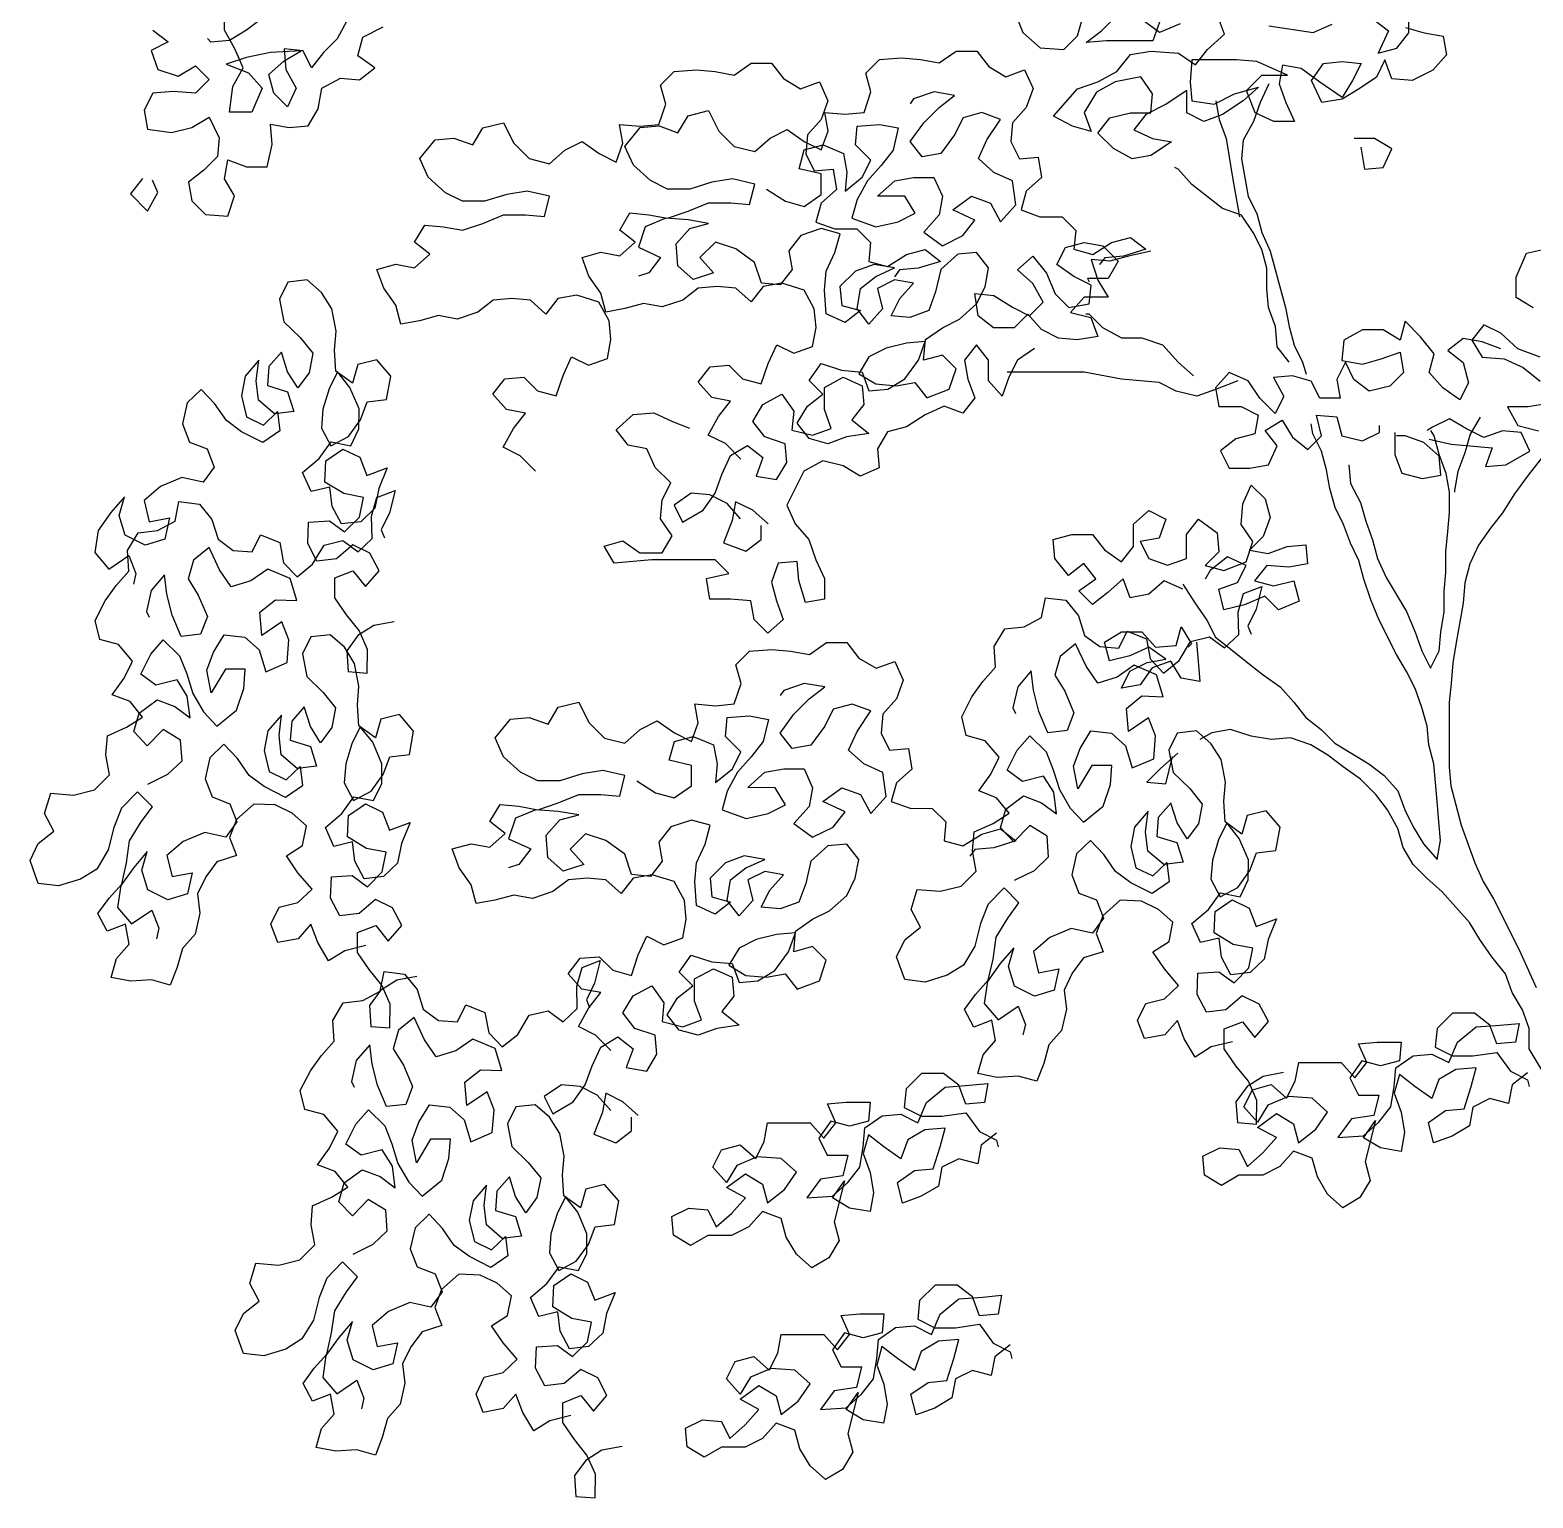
# Model space of a CAD drawing. Extents: x -886 to 3367, y 5244 to 10916.
# Drawn here: x -886 to 927, y 7804 to 9574 of the extents above; entities that cross this region are included whole.
import ezdxf

# ---------------------------------------------------------------- set-up
doc = ezdxf.new("R2010")
doc.units = 0
doc.header["$LTSCALE"] = 150
doc.layers.get('0').update_dxf_attribs({"linetype": 'CONTINUOUS'})

msp = doc.modelspace()

# ---------------------------------------------------------------- linework, layer by layer
at = {"color": 0}
for points in [[(-597.7, 9594.8), (-624.5, 9574.2), (-645.1, 9561.8), (-667.7, 9559.8), (-671.8, 9563.9)], [(-500.9, 9590.5), (-515.3, 9563.8), (-531.8, 9547.3), (-546.2, 9528.8), (-556.5, 9549.4), (-579.2, 9551.5), (-577.1, 9526.8), (-564.8, 9504.1), (-575.1, 9481.5), (-591.6, 9498), (-597.7, 9520.6), (-579.2, 9537.1), (-558.6, 9549.4), (-595.7, 9547.4), (-624.5, 9541.2), (-649.2, 9533), (-622.4, 9522.7), (-606, 9504.1), (-618.4, 9475.3), (-645.1, 9475.4), (-641, 9506.2), (-628.6, 9528.9), (-638.9, 9551.5), (-651.2, 9574.2), (-651.2, 9601)], [(301.3, 9596.3), (311.6, 9571.5), (332.2, 9553), (361, 9550.9), (377.5, 9567.4), (383.7, 9590)], [(772.9, 9577.3), (795.5, 9571.1), (818.2, 9566.9), (822.3, 9544.3), (805.8, 9525.8), (781.1, 9513.4), (756.3, 9515.5), (748.1, 9538.2), (737.8, 9517.6), (717.2, 9503.2), (696.6, 9490.9), (671.9, 9486.8), (659.6, 9513.6), (674, 9534.1), (696.6, 9536.2), (719.3, 9534.1), (709, 9513.5), (696.6, 9492.9), (669.8, 9511.5), (647.2, 9528), (624.6, 9532.1), (620.4, 9509.5), (628.6, 9486.8), (638.9, 9464.1), (614.2, 9464.2), (591.6, 9474.5), (581.3, 9501.3), (599.8, 9519.8), (630.7, 9519.8), (593.7, 9536.3), (569, 9538.3), (515.4, 9538.4), (513.3, 9511.6), (515.4, 9489), (542.1, 9484.8), (566.9, 9497.2), (595.7, 9505.4), (577.2, 9488.9), (552.4, 9472.5), (529.8, 9464.2), (509.2, 9474.6), (509.2, 9501.3), (484.5, 9484.9), (459.8, 9472.5), (445.3, 9454), (468, 9443.7), (490.6, 9439.6), (465.9, 9423.1), (443.2, 9419), (420.6, 9431.4), (402.1, 9449.9), (416.5, 9468.5), (441.2, 9474.6), (465.9, 9474.6), (468, 9497.3), (453.6, 9517.9), (422.7, 9511.7), (400.1, 9499.4), (385.6, 9474.7), (393.8, 9452), (371.2, 9458.2), (348.6, 9470.6), (377.4, 9503.5), (402.1, 9511.7), (424.8, 9524.1), (441.3, 9544.6), (466, 9548.7), (499, 9546.6), (519.5, 9532.2), (534, 9550.7), (554.6, 9569.2), (546.4, 9591.9)], [(476.3, 9583.7), (468.1, 9561.1), (412.5, 9561.1), (387.8, 9559.1), (406.3, 9573.5), (422.8, 9590)], [(501, 9581.7), (476.3, 9571.4), (453.7, 9587.9)], [(733.8, 9587.6), (752.3, 9573.2), (739.9, 9546.4), (762.6, 9552.6), (777, 9571.1), (777, 9595.8)], [(-737.7, 9574.3), (-719.2, 9559.9), (-739.8, 9549.6), (-731.6, 9526.9), (-706.9, 9518.7), (-686.3, 9531), (-669.8, 9514.5), (-686.3, 9498), (-713.1, 9500.1), (-737.8, 9498.1), (-748.1, 9477.5), (-744, 9454.8), (-715.2, 9450.7), (-690.5, 9456.9), (-669.9, 9469.2), (-657.5, 9444.5), (-659.6, 9421.8), (-676.1, 9405.4), (-694.6, 9391), (-690.5, 9368.3), (-674.1, 9351.8), (-647.3, 9349.7), (-639.1, 9374.4), (-651.4, 9395), (-647.3, 9417.7), (-624.6, 9409.4), (-599.9, 9409.4), (-593.7, 9436.2), (-595.7, 9460.9), (-573.1, 9456.8), (-550.4, 9458.8), (-538.1, 9479.4), (-533.9, 9504.1), (-511.2, 9516.4), (-488.6, 9514.3), (-470, 9528.7), (-490.6, 9543.2), (-484.4, 9565.8), (-459.7, 9578.2)], [(608.1, 9579.5), (661.7, 9571.2), (684.3, 9581.5)], [(-276.1, 9042.5), (-294.6, 9061), (-315.2, 9071.3), (-302.8, 9094), (-288.4, 9112.5), (-311, 9116.6), (-327.5, 9135.2), (-313.1, 9153.7), (-290.4, 9155.7), (-273.9, 9139.3), (-251.3, 9133.1), (-243, 9157.8), (-232.7, 9180.4), (-212.1, 9170.1), (-189.5, 9178.3), (-185.3, 9201), (-187.4, 9223.6), (-199.7, 9246.3), (-226.5, 9254.5), (-249.1, 9250.4), (-263.6, 9231.9), (-282.1, 9248.4), (-304.7, 9250.5), (-327.4, 9248.5), (-345.9, 9234.1), (-370.7, 9225.8), (-393.3, 9230), (-416, 9223.8), (-438.6, 9219.7), (-444.8, 9242.4), (-459.2, 9263), (-467.4, 9285.7), (-444.7, 9291.8), (-422.1, 9287.7), (-403.5, 9304.1), (-422.1, 9318.6), (-409.7, 9339.1), (-387, 9337.1), (-364.4, 9332.9), (-339.7, 9341.1), (-314.9, 9351.4), (-288.2, 9351.4), (-265.5, 9349.3), (-259.3, 9374), (-286.1, 9380.2), (-310.8, 9376.1), (-337.6, 9367.9), (-364.4, 9367.9), (-384.9, 9378.2), (-405.5, 9396.8), (-415.8, 9419.5), (-397.2, 9442.1), (-374.6, 9444.1), (-351.9, 9435.9), (-339.6, 9456.5), (-314.8, 9462.6), (-302.5, 9437.9), (-284, 9419.3), (-259.3, 9413.1), (-240.7, 9429.6), (-220.1, 9439.9), (-199.6, 9425.4), (-179, 9415.1), (-170.7, 9437.8), (-174.8, 9460.4), (-150.1, 9458.3), (-127.4, 9460.4), (-119.2, 9485.1), (-125.3, 9507.7), (-108.8, 9524.2), (-82.1, 9526.2), (-59.4, 9524.2), (-36.8, 9520), (-16.2, 9534.4), (8.5, 9534.4), (22.9, 9515.9), (43.5, 9503.5), (66.2, 9511.7), (76.5, 9489), (68.2, 9466.4), (51.7, 9447.9), (49.6, 9425.2), (59.9, 9404.6), (82.6, 9406.7), (86.7, 9381.9), (68.1, 9365.5), (61.9, 9342.8), (84.6, 9334.6), (111.3, 9334.5), (127.8, 9318.1), (125.7, 9295.4), (148.4, 9289.2), (171, 9303.6), (193.7, 9309.8), (212.2, 9295.3), (185.4, 9287.1), (162.8, 9285.1), (156.6, 9276.8)], [(-28.7, 9057), (-47.2, 9075.6), (-67.8, 9085.9), (-55.4, 9108.5), (-41, 9127), (-63.6, 9131.2), (-80.1, 9149.7), (-65.7, 9168.2), (-43, 9170.3), (-26.5, 9153.8), (-3.9, 9147.6), (4.4, 9172.3), (14.7, 9194.9), (35.3, 9184.6), (57.9, 9192.8), (62.1, 9215.5), (60, 9238.1), (47.7, 9260.8), (20.9, 9269.1), (-1.7, 9265), (-16.2, 9246.5), (-34.7, 9262.9), (-57.3, 9265), (-80, 9263), (-98.5, 9248.6), (-123.3, 9240.4), (-145.9, 9244.5), (-168.6, 9238.4), (-191.2, 9234.3), (-197.4, 9256.9), (-211.8, 9277.5), (-220, 9300.2), (-197.3, 9306.3), (-174.7, 9302.2), (-156.1, 9318.7), (-174.7, 9333.1), (-162.3, 9353.7), (-139.6, 9351.6), (-117, 9347.5), (-92.3, 9355.7), (-67.5, 9365.9), (-40.8, 9365.9), (-18.1, 9363.8), (-11.9, 9388.5), (-38.7, 9394.7), (-63.4, 9390.7), (-90.2, 9382.4), (-116.9, 9382.5), (-137.5, 9392.8), (-158.1, 9411.3), (-168.4, 9434), (-149.8, 9456.6), (-127.2, 9458.7), (-104.5, 9450.4), (-92.2, 9471), (-67.4, 9477.1), (-55.1, 9452.4), (-36.6, 9433.9), (-11.9, 9427.7), (6.7, 9444.1), (27.3, 9454.4), (47.9, 9440), (68.4, 9429.7), (76.7, 9452.3), (72.6, 9475), (97.3, 9472.9), (120, 9474.9), (128.2, 9499.6), (122.1, 9522.3), (138.6, 9538.7), (165.3, 9540.8), (188, 9538.7), (210.6, 9534.6), (231.2, 9549), (256, 9548.9), (270.3, 9530.4), (290.9, 9518), (313.6, 9526.2), (323.9, 9503.6), (315.6, 9480.9), (299.1, 9462.4), (297, 9439.7), (307.3, 9419.1), (330, 9421.2), (334.1, 9396.5), (315.5, 9380), (309.3, 9357.4), (332, 9349.1), (358.7, 9349.1), (375.2, 9332.6), (373.1, 9309.9), (395.8, 9303.7), (418.4, 9318.1), (441.1, 9324.3), (459.6, 9309.9), (432.8, 9301.6), (410.2, 9299.6), (404, 9291.4)], [(2.5, 9382.4), (25.1, 9367.9), (47.8, 9361.7), (68.4, 9376.1), (68.4, 9400.8), (41.6, 9407), (47.8, 9429.7), (70.5, 9435.8), (95.2, 9425.5), (99.3, 9402.9), (97.2, 9380.2), (117.8, 9396.7), (128.1, 9417.2), (109.6, 9435.8), (111.7, 9458.4), (138.5, 9460.5), (161.1, 9456.3), (154.9, 9429.6), (140.5, 9411.1), (124, 9392.5), (111.6, 9369.9), (105.4, 9347.3), (134.3, 9336.9), (161, 9343.1), (181.6, 9353.4), (169.3, 9374), (136.3, 9374), (157, 9392.5), (179.6, 9396.6), (204.3, 9396.6), (214.6, 9373.9), (210.5, 9351.3), (191.9, 9330.7), (214.5, 9314.2), (239.3, 9326.5), (253.7, 9345.1), (226.9, 9357.4), (249.6, 9373.9), (272.3, 9365.6), (284.6, 9343), (303.1, 9363.5), (299.1, 9392.4), (276.4, 9402.7), (257.9, 9419.2), (268.2, 9441.8), (284.7, 9466.5), (262.1, 9474.8), (239.4, 9468.6), (229.1, 9448), (212.6, 9425.4), (189.9, 9421.3), (175.5, 9439.9), (192, 9462.5), (210.6, 9481), (229.1, 9495.4), (204.4, 9499.6), (179.7, 9491.3), (175.6, 9485.2)], [(608.1, 9509.5), (597.7, 9486.8), (589.5, 9464.2), (577.1, 9441.5), (575, 9418.9), (583.2, 9373.6), (593.5, 9353), (599.7, 9330.3), (609.9, 9307.7), (628.4, 9239.7), (632.5, 9217), (638.7, 9194.4), (648.9, 9173.8), (653.1, 9159.3)], [(544.2, 9488.9), (548.3, 9466.3), (556.5, 9443.6), (564.7, 9394.2), (572.9, 9348.9)], [(719.2, 9433.2), (723.3, 9406.4), (745.9, 9408.4), (756.3, 9431.1), (735.7, 9443.5), (711, 9443.5)], [(632.5, 9173.8), (618.1, 9192.3), (616, 9217), (607.8, 9239.7), (605.8, 9262.4), (605.8, 9287.1), (599.6, 9309.7), (589.4, 9330.3), (575, 9350.9), (552.3, 9359.2), (515.3, 9388.1), (498.8, 9406.6), (494.7, 9408.7)], [(-750.2, 9395.1), (-764.7, 9376.6), (-744.1, 9356), (-731.7, 9378.6), (-737.9, 9393.1)], [(-28.8, 8984.9), (-45.2, 9003.5), (-65.8, 9013.8), (-88.5, 9015.9), (-109.1, 9001.5), (-98.8, 8980.9), (-74.1, 8995.3), (-59.6, 9015.8), (-51.4, 9038.5), (-41, 9061.1), (-20.4, 9073.5), (-1.9, 9059), (-10.2, 9036.4), (14.5, 9032.3), (26.9, 9052.8), (24.9, 9075.5), (0.2, 9083.7), (-14.2, 9102.3), (-1.9, 9122.9), (20.8, 9135.2), (35.2, 9114.6), (33.1, 9092), (57.8, 9085.8), (80.5, 9094), (72.3, 9116.6), (72.3, 9143.4), (95, 9155.7), (117.6, 9145.4), (119.6, 9122.8), (105.2, 9104.2), (125.8, 9087.8), (99, 9083.7), (76.4, 9075.4), (53.7, 9081.6), (39.3, 9100.2), (51.7, 9120.8), (70.2, 9135.2), (53.8, 9151.7), (68.2, 9172.2), (92.9, 9164), (117.6, 9161.9), (125.8, 9139.2), (148.5, 9141.3), (169.1, 9153.6), (185.6, 9176.2), (193.8, 9198.9), (171.2, 9196.9), (146.5, 9190.7), (125.9, 9180.4), (113.5, 9159.8), (134.1, 9147.5), (158.8, 9145.4), (181.4, 9149.5), (195.8, 9130.9), (222.6, 9141.2), (230.9, 9165.9), (214.4, 9182.4), (191.8, 9176.2), (193.9, 9201), (214.5, 9215.4), (235.1, 9225.6), (255.7, 9244.1), (266, 9264.7), (270.1, 9287.4), (255.7, 9305.9), (233.1, 9303.9), (212.5, 9285.4), (206.3, 9258.6), (198, 9236), (175.3, 9227.7), (152.7, 9229.8), (163, 9250.4), (179.5, 9268.9), (156.8, 9273.1), (136.2, 9262.8), (142.4, 9238.1), (125.9, 9219.6), (111.5, 9238.1), (115.7, 9262.8), (134.2, 9277.2), (156.9, 9287.5), (132.2, 9291.6), (109.5, 9283.4), (90.9, 9264.9), (93, 9242.2), (115.6, 9236), (97.1, 9221.6), (74.4, 9232), (72.4, 9260.8), (74.5, 9283.4), (84.8, 9306.1), (91, 9328.7), (68.4, 9334.9), (43.6, 9326.7), (29.2, 9308.2), (33.3, 9285.5), (18.9, 9267), (-3.8, 9269.1), (-12, 9293.8), (-34.6, 9310.3), (-59.3, 9318.6), (-77.9, 9300.1), (-61.4, 9281.5), (-86.2, 9273.3), (-104.7, 9289.8), (-106.7, 9316.6), (-90.2, 9335.1), (-67.6, 9341.2), (-92.3, 9345.4), (-119, 9347.5), (-143.8, 9337.2), (-152, 9312.5), (-125.3, 9300.1), (-139.7, 9281.6), (-152.1, 9277.5)], [(465.8, 9307.8), (439, 9301.6), (416.3, 9295.5), (393.7, 9297.6), (401.9, 9272.8), (414.2, 9252.2), (385.4, 9252.3), (368.9, 9233.7), (393.6, 9227.5), (401.9, 9204.9), (377.1, 9200.8), (354.5, 9202.9), (333.9, 9213.2), (317.4, 9231.7), (301, 9215.3), (276.2, 9215.3), (257.7, 9229.7), (253.6, 9256.5), (276.3, 9254.4), (298.9, 9240), (319.5, 9229.7), (336, 9246.1), (323.7, 9268.8), (305.1, 9285.3), (323.7, 9301.7), (340.1, 9281.1), (350.4, 9256.4), (366.9, 9239.9), (391.6, 9244), (393.7, 9266.7), (373.1, 9277), (352.5, 9291.4), (362.8, 9312), (385.5, 9318.2), (408.1, 9314), (426.6, 9295.5), (414.3, 9274.9), (389.6, 9274.9), (391.6, 9270.8)], [(927, 9239.4), (906.4, 9251.8), (906.5, 9276.5), (918.8, 9305.3), (947.7, 9311.5)], [(-446.6, 8860.9), (-471, 8856.4), (-490.5, 8844.1), (-503.9, 8825.8), (-502.2, 8800.7), (-479.3, 8798.9), (-478.8, 8827.5), (-489, 8850.4), (-504.2, 8869.2), (-518.2, 8889.7), (-518.2, 8913.7), (-496.3, 8922.2), (-481.1, 8903.4), (-464.8, 8922.4), (-476.1, 8943.7), (-496.5, 8953.6), (-516.3, 8936.7), (-539.7, 8933.9), (-550.9, 8955.2), (-549.8, 8980.9), (-524.7, 8982.6), (-506.4, 8969.2), (-488.3, 8987.1), (-483.7, 9010.8), (-507.3, 9015.4), (-530.2, 9029.3), (-529.1, 9055), (-508.6, 9069.1), (-488.1, 9059.2), (-479.7, 9037.3), (-454.9, 9046.4), (-465.3, 9021.3), (-469.9, 8997.7), (-486.9, 8981.5), (-510.2, 8978.7), (-521.5, 8999.9), (-524.2, 9023.2), (-546.9, 9017.7), (-557, 9040.6), (-537.2, 9057.5), (-522.7, 9077.6), (-499, 9073), (-489.1, 9093.4), (-489, 9117.5), (-499.9, 9143.3), (-515, 9162), (-525, 9141.6), (-532.5, 9117.2), (-534.3, 9094.3), (-523, 9073), (-501.8, 9084.3), (-487.3, 9104.4), (-479.1, 9125.9), (-455.8, 9128.7), (-450.8, 9156.9), (-467.7, 9176.7), (-490.3, 9171.1), (-496.7, 9148.6), (-516.8, 9163.1), (-518.5, 9188.2), (-516.7, 9211.1), (-521.9, 9238.3), (-534.2, 9257.8), (-551.5, 9273), (-574.8, 9270.3), (-584.7, 9249.8), (-579.5, 9222.6), (-559.8, 9203.5), (-544.6, 9184.7), (-549.3, 9161.1), (-562.8, 9142.7), (-575.1, 9162.2), (-582.4, 9185.9), (-597.7, 9168.6), (-599.5, 9145.7), (-575.1, 9138.2), (-567.8, 9114.5), (-591.1, 9111.7), (-610.1, 9128), (-612.9, 9151.3), (-610, 9176.1), (-626.3, 9157), (-630.9, 9133.4), (-624.7, 9107.9), (-604.2, 9098), (-587.2, 9114.2), (-584.4, 9090.9), (-605, 9076.8), (-630.7, 9089.9), (-649, 9103.4), (-663.1, 9123.9), (-679.3, 9140.9), (-696.3, 9124.7), (-702, 9099.3), (-693.6, 9077.4), (-672.1, 9069.2), (-663.7, 9047.3), (-677.1, 9029), (-702.6, 9034.7), (-728.4, 9023.8), (-748.2, 9006.9), (-741.9, 8981.5), (-717.5, 8986), (-723.2, 8960.6), (-746.9, 8953.2), (-770.9, 8965.3), (-778.3, 8989), (-771.8, 9011.6), (-788.1, 8992.5), (-803.7, 8970.7), (-807.7, 8944.2), (-790.8, 8924.4), (-766.4, 8940.9), (-758, 8919), (-760.8, 8906.3)], [(517.1, 9157.4), (498.6, 9173.9), (480.1, 9194.5), (455.4, 9202.8), (430.7, 9202.8), (408, 9215.2), (391.6, 9231.7), (387.5, 9231.7)], [(887.8, 9190), (865.2, 9198.3), (842.6, 9202.4), (824, 9188), (842.5, 9173.6), (848.7, 9148.9), (838.4, 9128.3), (817.8, 9142.7), (801.3, 9161.3), (807.5, 9183.9), (791.1, 9204.5), (772.6, 9223.1), (766.4, 9200.4), (745.8, 9212.8), (721.1, 9212.8), (698.4, 9200.5), (696.3, 9175.8), (721, 9171.6), (743.7, 9177.8), (766.3, 9186), (770.4, 9161.3), (753.9, 9144.8), (729.2, 9138.7), (710.7, 9153.1), (700.4, 9173.7), (690.1, 9153.1), (694.2, 9130.5), (669.5, 9130.5), (659.2, 9151.1), (636.6, 9157.3), (613.9, 9155.3), (626.3, 9132.6), (615.9, 9112), (597.4, 9130.6), (583, 9151.2), (560.4, 9161.5), (543.9, 9143), (548, 9120.3), (574.8, 9120.3), (595.3, 9110), (591.2, 9087.3), (568.5, 9081.2), (550, 9066.8), (560.3, 9046.2), (585, 9046.1), (607.6, 9050.2), (618, 9072.9), (603.6, 9091.4), (624.2, 9103.8), (636.5, 9083.2), (655, 9068.7), (671.5, 9085.2), (665.4, 9109.9), (690.1, 9107.8), (696.2, 9085.2), (720.9, 9079), (741.5, 9089.2), (741.5, 9097.5)], [(935.2, 9179.7), (908.4, 9190), (887.9, 9208.6), (867.3, 9218.9), (852.8, 9200.4), (865.2, 9179.7), (892, 9177.7), (914.6, 9167.3), (935.2, 9150.9)], [(325.6, 9190.5), (305, 9176.1), (294.7, 9155.6), (286.5, 9132.9), (270, 9151.5), (270, 9176.2), (255.6, 9194.7), (241.2, 9176.2), (245.3, 9153.5), (253.5, 9130.9), (239.1, 9112.4), (216.4, 9120.6), (193.8, 9110.3), (171.1, 9095.9), (148.4, 9089.8), (136.1, 9069.2), (138.1, 9046.6), (115.4, 9036.3), (94.9, 9048.7), (70.2, 9054.9), (47.5, 9042.5), (26.9, 9001.3), (37.1, 8978.7), (53.6, 8960.1), (61.8, 8935.4), (72.1, 8912.8), (72.1, 8888), (49.4, 8883.9), (41.2, 8910.7), (39.2, 8933.4), (16.5, 8931.3), (8.2, 8908.7), (14.4, 8886), (22.6, 8863.4), (4.1, 8846.9), (-12.4, 8863.4), (-16.5, 8886.1), (-41.2, 8888.1), (-65.9, 8888.2), (-70, 8912.9), (-43.2, 8919), (-59.7, 8935.5), (-135.9, 8935.6), (-181.2, 8931.5), (-193.5, 8952.1), (-170.9, 8958.3), (-150.3, 8943.8), (-123.5, 8943.8), (-111.2, 8964.4), (-125.5, 8985), (-123.5, 9007.7), (-113.2, 9028.2), (-131.7, 9046.8), (-141.9, 9069.5), (-164.6, 9073.6), (-179, 9092.1), (-158.4, 9110.7), (-133.7, 9112.7), (-111, 9102.4), (-90.4, 9094.1)], [(570.7, 9151.2), (543.9, 9140.9), (521.2, 9132.7), (496.5, 9138.9), (475.9, 9149.2), (430.6, 9153.4), (385.3, 9161.7), (292.7, 9161.7)], [(945.4, 9124.1), (920.7, 9120), (896, 9120), (908.4, 9097.3), (933.1, 9091.1)], [(504.5, 8906.2), (518.9, 8883.5), (533.3, 8862.9), (543.6, 8842.3), (562.1, 8827.9), (582.7, 8811.4), (601.2, 8796.9), (621.8, 8782.5), (638.3, 8764), (652.7, 8745.4), (671.2, 8731), (687.7, 8714.5), (728.8, 8689.7), (747.3, 8675.3), (763.8, 8656.8), (772, 8634.1), (782.3, 8613.5), (794.6, 8592.9), (811.1, 8574.3), (815.2, 8597), (813.2, 8619.6), (811.1, 8644.4), (807.1, 8689.7), (800.9, 8712.3), (798.9, 8735), (792.7, 8757.6), (784.5, 8780.3), (774.2, 8800.9), (761.9, 8821.5), (741.3, 8862.7), (731.1, 8887.4), (722.8, 8912.2), (716.7, 8934.8), (706.4, 8955.4), (698.2, 8978.1), (687.9, 8998.7), (681.8, 9021.3), (677.7, 9044), (671.5, 9066.7), (661.2, 9087.3), (659.2, 9099.6)], [(801.3, 9081), (828, 9074.8), (877.4, 9070.6), (869.2, 9047.9), (893.9, 9050), (922.7, 9066.4), (912.5, 9089.1), (889.8, 9091.2), (867.2, 9083), (846.6, 9093.3), (826, 9105.6), (805.4, 9095.4), (799.2, 9091.3)], [(863.1, 9107.7), (850.7, 9087.1), (844.5, 9064.4), (836.2, 9041.8), (832.1, 9019.1), (832.1, 9017.1)], [(704.4, 9050.2), (706.5, 9027.5), (718.8, 9004.8), (725, 8982.2), (733.2, 8959.5), (739.3, 8936.9), (749.6, 8914.2), (774.3, 8873), (784.6, 8848.3), (792.8, 8825.6), (803.1, 8805), (813.4, 8825.6), (815.5, 8848.2), (819.6, 8872.9), (819.6, 8897.7), (821.7, 8920.3), (821.7, 8945), (823.8, 8969.7), (825.9, 8992.4), (825.9, 9017.1), (821.8, 9039.7), (813.6, 9062.4), (807.4, 9085.1), (803.3, 9091.3)], [(760.1, 9089.2), (760, 9062.5), (768.3, 9039.8), (793, 9033.6), (815.6, 9037.7), (813.6, 9060.4), (795.1, 9076.8), (772.4, 9085.1), (762.1, 9085.1)], [(937.1, 9058.2), (920.7, 9037.6), (904.2, 9015), (889.7, 8992.3), (875.3, 8973.8), (860.9, 8953.2), (850.5, 8930.6), (844.3, 8907.9), (842.3, 8883.2), (838.1, 8858.5), (834, 8835.9), (829.8, 8811.2), (827.8, 8786.4), (825.7, 8763.8), (825.6, 8685.5), (827.6, 8662.9), (833.8, 8640.2), (840, 8615.5), (856.4, 8570.2), (866.7, 8547.5), (879, 8526.9), (909.8, 8465.1), (930.4, 8419.8)], [(504.5, 8900), (481.9, 8910.3), (463.3, 8893.9), (440.7, 8889.8), (432.5, 8912.4), (413.9, 8896), (395.4, 8881.6), (378.9, 8898.1), (399.5, 8912.5), (385.1, 8931), (366.6, 8916.6), (350.1, 8937.2), (348.1, 8959.9), (370.7, 8966), (395.5, 8966), (409.9, 8947.5), (430.4, 8933), (444.9, 8951.5), (444.9, 8978.3), (463.4, 8994.8), (484, 8984.5), (475.8, 8961.8), (453.1, 8957.7), (463.4, 8937.1), (486, 8928.9), (508.7, 8937.1), (508.7, 8965.9), (523.2, 8984.4), (545.8, 8967.9), (547.8, 8945.3), (531.3, 8928.8), (554, 8922.6), (580.8, 8932.9), (589, 8957.6), (574.6, 8978.2), (576.7, 9002.9), (587, 9025.5), (603.5, 9009.1), (609.6, 8986.4), (601.4, 8963.8), (584.9, 8947.3), (607.5, 8943.2), (630.2, 8951.4), (652.9, 8953.4), (654.9, 8930.8), (632.2, 8926.7), (605.5, 8928.7), (591, 8910.2), (613.7, 8904), (638.4, 8910.2), (644.6, 8885.5), (619.8, 8875.2), (603.4, 8891.7), (578.7, 8881.4), (553.9, 8875.2), (547.8, 8900), (570.4, 8908.2), (580.8, 8928.8), (558.1, 8939.1), (537.5, 8922.6), (531.3, 8912.3)], [(-480.9, 8470.4), (-506.3, 8464.1), (-525.8, 8451.8), (-538.8, 8474.1), (-547.2, 8496), (-562.4, 8478.7), (-586.8, 8474.2), (-595.2, 8496.1), (-585.3, 8516.6), (-562.7, 8522.2), (-545.7, 8538.4), (-562.6, 8558.2), (-576.6, 8578.7), (-557.2, 8591), (-552.5, 8614.7), (-569.8, 8629.9), (-590.3, 8639.9), (-616, 8641), (-636.9, 8622.3), (-645.1, 8600.8), (-636.7, 8578.9), (-660.4, 8571.5), (-673.8, 8553.2), (-683.8, 8532.7), (-681, 8509.4), (-686.7, 8484), (-702, 8466.8), (-708.4, 8444.2), (-716.6, 8422.6), (-739.2, 8429.1), (-764.2, 8427.4), (-787.9, 8432), (-781.5, 8454.6), (-766.2, 8471.9), (-770.8, 8496.2), (-792.7, 8487.8), (-803.9, 8509.1), (-790.5, 8527.4), (-775.2, 8544.6), (-769.5, 8570.1), (-765.6, 8596.5), (-751.7, 8619.5), (-738.2, 8637.8), (-756.2, 8655.8), (-775.3, 8636.1), (-784.6, 8612.8), (-791.4, 8585.7), (-805.2, 8562.7), (-824.7, 8550.4), (-851.2, 8542.4), (-875.9, 8545.3), (-885.7, 8572.8), (-875.8, 8593.3), (-857, 8608.4), (-868.2, 8629.7), (-860.8, 8654), (-833.2, 8651.8), (-807.8, 8658.1), (-789.7, 8676.1), (-794.2, 8700.5), (-792.4, 8723.4), (-769.4, 8733.6), (-750, 8745.9), (-765.1, 8764.7), (-786.6, 8772.8), (-772.1, 8792.9), (-762.1, 8813.4), (-779, 8833.2), (-801.6, 8839.6), (-807.2, 8862.2), (-795.1, 8886.2), (-781.7, 8904.6), (-766.4, 8921.8), (-768.1, 8946.9), (-755.4, 8968.1), (-732, 8970.8), (-710.8, 8982.1), (-706.2, 9005.7), (-681.5, 9002.8), (-666.3, 8984.1), (-659, 8960.4), (-640.6, 8946.9), (-617.7, 8945.1), (-607.7, 8965.5), (-584.5, 8956.3), (-579.9, 8931.9), (-563.7, 8914.9), (-545, 8930.1), (-531.1, 8953), (-508.5, 8958.6), (-490.2, 8945.1), (-473.2, 8961.3), (-473.8, 8988.1), (-467.4, 9010.7), (-445.5, 9019.1), (-452.3, 8992), (-462.2, 8971.5), (-458.4, 8962)], [(4.2, 8978.7), (-14.3, 8995.2), (-34.9, 9005.5), (-39.1, 8982.9), (-49.4, 8956.1), (-22.6, 8945.8), (-4.1, 8960.2), (-4.1, 8976.7)], [(-743.5, 8665), (-719.4, 8676.9), (-702.4, 8693.1), (-704.1, 8718.2), (-725.3, 8731), (-744.4, 8711.3), (-760.6, 8728.3), (-754.2, 8750.8), (-732.6, 8766.7), (-711.1, 8758.5), (-692.7, 8745), (-696.2, 8771.2), (-708.5, 8790.6), (-734, 8784.3), (-752.3, 8797.8), (-740.2, 8821.8), (-725, 8839.1), (-705.3, 8819.9), (-696.8, 8798), (-689.5, 8774.3), (-676.5, 8752.1), (-660.3, 8735.1), (-636.6, 8754.4), (-628, 8780.5), (-626.2, 8803.5), (-650.2, 8803.5), (-667.2, 8775.3), (-672.5, 8802.5), (-664.3, 8824.1), (-651.5, 8845.2), (-626.8, 8842.3), (-609.5, 8827.1), (-601.5, 8800.6), (-575.7, 8811.5), (-573.5, 8839), (-581.9, 8860.9), (-606.3, 8844.4), (-608.7, 8872.3), (-589.9, 8887.4), (-564.2, 8886.3), (-572.2, 8912.8), (-599, 8924.2), (-619.5, 8910.1), (-643.2, 8902.8), (-657.3, 8923.3), (-669.9, 8950.2), (-688.7, 8935), (-695.1, 8912.4), (-682.8, 8893), (-671.9, 8867.2), (-680.1, 8845.7), (-703.4, 8842.9), (-714.3, 8868.7), (-720.6, 8894.1), (-723.4, 8917.5), (-739.7, 8898.4), (-745.4, 8873), (-742.2, 8866.3)], [(564.1, 8354.5), (538.7, 8348.2), (519.2, 8335.9), (506.2, 8358.1), (497.8, 8380.1), (482.5, 8362.8), (458.2, 8358.3), (449.7, 8380.2), (459.7, 8400.7), (482.3, 8406.2), (499.3, 8422.4), (482.4, 8442.3), (468.3, 8462.8), (487.8, 8475.1), (492.4, 8498.8), (475.2, 8514), (454.7, 8523.9), (428.9, 8525.1), (408, 8506.4), (399.9, 8484.9), (408.3, 8463), (384.6, 8455.6), (371.1, 8437.3), (361.2, 8416.8), (364, 8393.5), (358.2, 8368.1), (343, 8350.8), (336.6, 8328.2), (328.4, 8306.7), (305.8, 8313.1), (280.7, 8311.4), (257.1, 8316.1), (263.5, 8338.7), (278.7, 8355.9), (274.2, 8380.3), (252.3, 8371.9), (241, 8393.1), (254.5, 8411.5), (269.7, 8428.7), (275.5, 8454.1), (279.4, 8480.6), (293.3, 8503.5), (306.7, 8521.9), (288.8, 8539.9), (269.6, 8520.2), (260.4, 8496.9), (253.6, 8469.7), (239.8, 8446.8), (220.3, 8434.5), (193.8, 8426.4), (169.1, 8429.3), (159.3, 8456.9), (169.2, 8477.4), (188, 8492.5), (176.7, 8513.7), (184.2, 8538.1), (211.8, 8535.9), (237.2, 8542.2), (255.3, 8560.1), (250.7, 8584.5), (252.6, 8607.5), (275.6, 8617.7), (295, 8630), (279.9, 8648.7), (258.4, 8656.9), (272.9, 8677), (282.8, 8697.4), (265.9, 8717.3), (243.3, 8723.7), (237.8, 8746.3), (249.8, 8770.3), (263.3, 8788.6), (278.5, 8805.9), (276.8, 8831), (289.6, 8852.1), (312.9, 8854.9), (334.1, 8866.1), (338.8, 8889.8), (363.5, 8886.9), (378.7, 8868.1), (386, 8844.4), (404.3, 8831), (427.3, 8829.1), (437.2, 8849.6), (460.5, 8840.4), (465, 8816), (481.2, 8799), (500, 8814.1), (513.8, 8837), (536.5, 8842.6), (554.8, 8829.2), (571.8, 8845.4), (571.1, 8872.2), (577.6, 8894.8), (599.5, 8903.2), (592.7, 8876), (582.8, 8855.6), (586.6, 8846)], [(-419.2, 8433.1), (-443.6, 8428.6), (-463, 8416.3), (-476.5, 8398), (-474.8, 8372.9), (-451.8, 8371.1), (-451.4, 8399.7), (-461.6, 8422.7), (-476.7, 8441.4), (-490.8, 8461.9), (-490.7, 8486), (-468.8, 8494.4), (-453.7, 8475.6), (-437.4, 8494.6), (-448.6, 8515.9), (-469.1, 8525.8), (-488.9, 8508.9), (-512.2, 8506.1), (-523.5, 8527.4), (-522.3, 8553.1), (-497.2, 8554.8), (-478.9, 8541.4), (-460.9, 8559.3), (-456.2, 8583), (-479.9, 8587.6), (-502.8, 8601.5), (-501.6, 8627.3), (-481.1, 8641.3), (-460.7, 8631.4), (-452.2, 8609.5), (-427.5, 8618.6), (-437.8, 8593.5), (-442.5, 8569.9), (-459.5, 8553.7), (-482.8, 8550.9), (-494, 8572.1), (-496.8, 8595.5), (-519.4, 8589.9), (-529.6, 8612.9), (-509.8, 8629.8), (-495.2, 8649.8), (-471.6, 8645.2), (-461.6, 8665.6), (-461.6, 8689.7), (-472.4, 8715.5), (-487.6, 8734.2), (-497.5, 8713.8), (-505, 8689.4), (-506.8, 8666.5), (-495.6, 8645.3), (-474.4, 8656.5), (-459.8, 8676.6), (-451.7, 8698.1), (-428.3, 8700.9), (-423.3, 8729.1), (-440.2, 8748.9), (-462.8, 8743.4), (-469.3, 8720.8), (-489.3, 8735.3), (-491, 8760.4), (-489.2, 8783.3), (-494.4, 8810.5), (-506.7, 8830), (-524, 8845.2), (-547.3, 8842.5), (-557.3, 8822), (-552, 8794.8), (-532.3, 8775.7), (-517.2, 8756.9), (-521.8, 8733.3), (-535.3, 8714.9), (-547.6, 8734.4), (-555, 8758.1), (-570.2, 8740.8), (-572, 8717.9), (-547.7, 8710.4), (-540.3, 8686.7), (-563.7, 8683.9), (-582.7, 8700.2), (-585.4, 8723.6), (-582.5, 8748.3), (-598.8, 8729.2), (-603.5, 8705.6), (-597.2, 8680.1), (-576.8, 8670.2), (-559.8, 8686.4), (-557, 8663.1), (-577.5, 8649), (-603.3, 8662.1), (-621.6, 8675.6), (-635.7, 8696.1), (-651.9, 8713.1), (-668.9, 8696.9), (-674.6, 8671.5), (-666.2, 8649.6), (-644.6, 8641.4), (-636.2, 8619.5), (-649.7, 8601.2), (-675.1, 8606.9), (-700.9, 8596), (-720.7, 8579.1), (-714.5, 8553.7), (-690.1, 8558.2), (-695.8, 8532.8), (-719.5, 8525.4), (-743.5, 8537.5), (-750.8, 8561.2), (-744.4, 8583.8), (-760.7, 8564.7), (-776.3, 8542.9), (-780.2, 8516.4), (-763.3, 8496.6), (-738.9, 8513.1), (-730.5, 8491.2), (-733.4, 8478.5)], [(521, 8836.1), (523, 8813.5), (525, 8788.8), (502.4, 8792.9), (490, 8813.5), (467.4, 8805.3), (452.9, 8784.7), (430.3, 8780.6), (440.6, 8801.2), (461.2, 8811.5), (483.9, 8815.6), (463.3, 8830), (440.6, 8819.7), (415.9, 8813.6), (409.8, 8836.3), (430.4, 8848.6), (455.1, 8848.6), (471.5, 8830), (496.2, 8832.1), (502.4, 8854.7), (514.8, 8834.1), (510.7, 8830)], [(-185.3, 8343.8), (-203.8, 8362.3), (-224.4, 8372.6), (-212, 8395.3), (-197.5, 8413.8), (-220.2, 8417.9), (-236.7, 8436.5), (-222.2, 8455), (-199.6, 8457), (-183.1, 8440.6), (-160.5, 8434.4), (-152.2, 8459.1), (-141.9, 8481.7), (-121.3, 8471.4), (-98.6, 8479.6), (-94.5, 8502.3), (-96.5, 8524.9), (-108.9, 8547.6), (-135.6, 8555.8), (-158.3, 8551.7), (-172.7, 8533.2), (-191.2, 8549.7), (-213.9, 8551.8), (-236.6, 8549.8), (-255.1, 8535.4), (-279.8, 8527.1), (-302.5, 8531.3), (-325.1, 8525.1), (-347.8, 8521), (-353.9, 8543.7), (-368.3, 8564.3), (-376.6, 8586.9), (-353.9, 8593.1), (-331.2, 8589), (-312.7, 8605.4), (-331.2, 8619.9), (-318.8, 8640.4), (-296.2, 8638.4), (-273.5, 8634.2), (-248.8, 8642.4), (-224.1, 8652.7), (-197.3, 8652.7), (-174.7, 8650.6), (-168.5, 8675.3), (-195.2, 8681.5), (-220, 8677.4), (-246.7, 8669.2), (-273.5, 8669.2), (-294.1, 8679.5), (-314.7, 8698.1), (-324.9, 8720.8), (-306.4, 8743.4), (-283.7, 8745.4), (-261.1, 8737.2), (-248.7, 8757.8), (-224, 8763.9), (-211.7, 8739.2), (-193.1, 8720.6), (-168.4, 8714.4), (-149.9, 8730.9), (-129.3, 8741.2), (-108.7, 8726.7), (-88.1, 8716.4), (-79.9, 8739.1), (-84, 8761.7), (-59.3, 8759.6), (-36.6, 8761.7), (-28.3, 8786.4), (-34.5, 8809), (-18, 8825.5), (8.8, 8827.5), (31.4, 8825.5), (54.1, 8821.3), (74.7, 8835.7), (99.4, 8835.7), (113.8, 8817.1), (134.4, 8804.8), (157, 8813), (167.3, 8790.3), (159, 8767.7), (142.6, 8749.2), (140.5, 8726.5), (150.8, 8705.9), (173.4, 8707.9), (177.5, 8683.2), (159, 8666.8), (152.8, 8644.1), (175.4, 8635.9), (202.2, 8635.8), (218.6, 8619.4), (216.6, 8596.7), (239.2, 8590.5), (261.9, 8604.9), (284.5, 8611.1), (303, 8596.6), (276.3, 8588.4), (253.6, 8586.4), (247.4, 8578.1)], [(301.5, 8549.1), (325.6, 8561), (342.5, 8577.2), (340.9, 8602.3), (319.7, 8615.1), (300.6, 8595.3), (284.4, 8612.3), (290.8, 8634.9), (312.4, 8650.8), (333.9, 8642.6), (352.2, 8629.1), (348.8, 8655.2), (336.5, 8674.7), (311, 8668.4), (292.7, 8681.9), (304.8, 8705.9), (320, 8723.1), (339.7, 8704), (348.1, 8682.1), (355.5, 8658.4), (368.5, 8636.1), (384.7, 8619.1), (408.4, 8638.5), (417, 8664.6), (418.8, 8687.5), (394.8, 8687.6), (377.7, 8659.4), (372.5, 8686.6), (380.7, 8708.1), (393.5, 8729.3), (418.2, 8726.4), (435.4, 8711.2), (443.5, 8684.7), (469.3, 8695.5), (471.5, 8723.1), (463.1, 8745), (438.7, 8728.5), (436.3, 8756.4), (455, 8771.5), (480.8, 8770.4), (472.8, 8796.9), (445.9, 8808.3), (425.4, 8794.2), (401.7, 8786.8), (387.7, 8807.4), (375, 8834.2), (356.3, 8819.1), (349.9, 8796.5), (362.2, 8777.1), (373, 8751.2), (364.9, 8729.7), (341.5, 8727), (330.7, 8752.8), (324.4, 8778.2), (321.6, 8801.5), (305.3, 8782.5), (299.6, 8757.1), (302.8, 8750.4)], [(-154.1, 8669.1), (-131.4, 8654.7), (-108.8, 8648.5), (-88.2, 8662.9), (-88.2, 8687.6), (-114.9, 8693.8), (-108.7, 8716.4), (-86.1, 8722.6), (-61.4, 8712.3), (-57.3, 8689.6), (-59.3, 8667), (-38.7, 8683.4), (-28.4, 8704), (-46.9, 8722.6), (-44.9, 8745.2), (-18.1, 8747.2), (4.6, 8743.1), (-1.6, 8716.3), (-16.1, 8697.8), (-32.6, 8679.3), (-44.9, 8656.7), (-51.1, 8634), (-22.3, 8623.7), (4.5, 8629.8), (25.1, 8640.1), (12.7, 8660.7), (-20.2, 8660.8), (0.4, 8679.3), (23.1, 8683.4), (47.8, 8683.3), (58, 8660.7), (53.9, 8638), (35.3, 8617.5), (58, 8601), (82.7, 8613.3), (97.1, 8631.8), (70.4, 8644.2), (93, 8660.7), (115.7, 8652.4), (128, 8629.7), (146.6, 8650.3), (142.5, 8679.1), (119.8, 8689.5), (101.3, 8706), (111.6, 8728.6), (128.1, 8753.3), (105.5, 8761.6), (82.8, 8755.4), (72.5, 8734.8), (56, 8712.2), (33.4, 8708.1), (19, 8726.6), (35.5, 8749.3), (54, 8767.8), (72.6, 8782.2), (47.9, 8786.3), (23.1, 8778.1), (19, 8771.9)], [(625.8, 8317.2), (601.4, 8312.7), (582, 8300.4), (568.5, 8282), (570.2, 8257), (593.1, 8255.1), (593.6, 8283.7), (583.4, 8306.7), (568.3, 8325.5), (554.2, 8346), (554.3, 8370), (576.2, 8378.4), (591.3, 8359.7), (607.6, 8378.7), (596.4, 8399.9), (575.9, 8409.9), (556.1, 8393), (532.8, 8390.2), (521.5, 8411.4), (522.6, 8437.2), (547.7, 8438.9), (566.1, 8425.4), (584.1, 8443.4), (588.8, 8467.1), (565.1, 8471.7), (542.2, 8485.6), (543.3, 8511.3), (563.9, 8525.4), (584.3, 8515.5), (592.7, 8493.5), (617.5, 8502.7), (607.2, 8477.6), (602.5, 8454), (585.5, 8437.8), (562.2, 8435), (551, 8456.2), (548.2, 8479.5), (525.6, 8473.9), (515.4, 8496.9), (535.2, 8513.8), (549.7, 8533.9), (573.4, 8529.3), (583.3, 8549.7), (583.4, 8573.7), (572.5, 8599.5), (557.4, 8618.3), (547.4, 8597.8), (540, 8573.5), (538.1, 8550.5), (549.4, 8529.3), (570.6, 8540.6), (585.1, 8560.7), (593.3, 8582.2), (616.6, 8584.9), (621.7, 8613.2), (604.8, 8633), (582.1, 8627.4), (575.7, 8604.8), (555.6, 8619.4), (553.9, 8644.4), (555.8, 8667.4), (550.5, 8694.6), (538.2, 8714.1), (521, 8729.3), (497.6, 8726.5), (487.7, 8706.1), (492.9, 8678.9), (512.7, 8659.7), (527.8, 8641), (523.1, 8617.3), (509.7, 8599), (497.4, 8618.5), (490, 8642.1), (474.8, 8624.9), (472.9, 8601.9), (497.3, 8594.5), (504.6, 8570.8), (481.3, 8568), (462.3, 8584.3), (459.5, 8607.6), (462.4, 8632.3), (446.1, 8613.3), (441.5, 8589.7), (447.8, 8564.2), (468.2, 8554.3), (485.2, 8570.5), (488, 8547.1), (467.5, 8533.1), (441.7, 8546.2), (423.4, 8559.7), (409.3, 8580.2), (393.1, 8597.2), (376.1, 8581), (370.4, 8555.6), (378.8, 8533.7), (400.3, 8525.5), (408.7, 8503.6), (395.3, 8485.2), (369.9, 8491), (344.1, 8480.1), (324.2, 8463.2), (330.5, 8437.7), (354.9, 8442.3), (349.2, 8416.8), (325.5, 8409.5), (301.5, 8421.6), (294.2, 8445.2), (300.6, 8467.8), (284.3, 8448.8), (268.7, 8427), (264.7, 8400.5), (281.6, 8380.7), (306, 8397.2), (314.5, 8375.3), (311.6, 8362.6)], [(946.8, 8304.4), (922.1, 8345.7), (922.1, 8370.4), (913.9, 8393), (901.6, 8413.6), (893.3, 8436.3), (876.9, 8456.9), (862.5, 8477.5), (850.1, 8498.1), (817.2, 8535.2), (798.7, 8551.7), (782.2, 8568.2), (769.9, 8588.8), (763.8, 8611.5), (751.4, 8634.1), (737, 8652.7), (718.5, 8671.2), (697.9, 8685.7), (679.4, 8700.1), (658.8, 8712.5), (634.1, 8720.7), (611.5, 8718.7), (586.8, 8722.8), (562, 8731.1), (539.4, 8727), (525, 8718.8)], [(498.2, 8702.3), (477.6, 8683.8), (461.1, 8667.3), (483.7, 8665.3), (492, 8698.2)], [(-185.3, 8271.7), (-201.8, 8290.2), (-222.4, 8300.6), (-245, 8302.6), (-265.6, 8288.2), (-255.3, 8267.6), (-230.6, 8282), (-216.2, 8302.6), (-207.9, 8325.3), (-197.6, 8347.9), (-177, 8360.2), (-158.5, 8345.8), (-166.7, 8323.2), (-142, 8319), (-129.7, 8339.6), (-131.7, 8362.3), (-156.4, 8370.5), (-170.8, 8389.1), (-158.4, 8409.6), (-135.8, 8422), (-121.4, 8401.4), (-123.4, 8378.7), (-98.7, 8372.5), (-76.1, 8380.7), (-84.3, 8403.4), (-84.3, 8430.2), (-61.6, 8442.5), (-39, 8432.2), (-36.9, 8409.5), (-51.4, 8391), (-30.8, 8374.5), (-57.6, 8370.4), (-80.2, 8362.2), (-102.9, 8368.4), (-117.3, 8387), (-104.9, 8407.5), (-86.3, 8421.9), (-102.8, 8438.4), (-88.4, 8459), (-63.7, 8450.7), (-38.9, 8448.7), (-30.7, 8426), (-8.1, 8428), (12.5, 8440.4), (29, 8463), (37.3, 8485.7), (14.6, 8483.6), (-10.1, 8477.5), (-30.7, 8467.2), (-43.1, 8446.6), (-22.5, 8434.2), (2.2, 8432.1), (24.9, 8436.2), (39.3, 8417.7), (66.1, 8428), (74.3, 8452.7), (57.9, 8469.2), (35.2, 8463), (37.3, 8487.7), (57.9, 8502.1), (78.5, 8512.4), (99.1, 8530.9), (109.4, 8551.5), (113.6, 8574.1), (99.2, 8592.7), (76.5, 8590.7), (55.9, 8572.1), (49.7, 8545.4), (41.4, 8522.7), (18.8, 8514.5), (-3.9, 8516.6), (6.4, 8537.2), (22.9, 8555.7), (0.3, 8559.8), (-20.3, 8549.6), (-14.2, 8524.8), (-30.7, 8506.3), (-45.1, 8524.9), (-40.9, 8549.6), (-22.4, 8564), (0.3, 8574.2), (-24.4, 8578.4), (-47.1, 8570.2), (-65.6, 8551.7), (-63.6, 8529), (-40.9, 8522.8), (-59.5, 8508.4), (-82.1, 8518.7), (-84.2, 8547.6), (-82.1, 8570.2), (-71.8, 8592.8), (-65.6, 8615.5), (-88.2, 8621.7), (-112.9, 8613.5), (-127.4, 8595), (-123.3, 8572.3), (-137.7, 8553.8), (-160.3, 8555.9), (-168.6, 8580.6), (-191.2, 8597.1), (-215.9, 8605.3), (-234.5, 8586.8), (-218, 8568.3), (-242.7, 8560.1), (-261.2, 8576.5), (-263.3, 8603.3), (-246.8, 8621.8), (-224.1, 8628), (-248.8, 8632.1), (-275.6, 8634.2), (-300.3, 8623.9), (-308.6, 8599.2), (-281.8, 8586.9), (-296.3, 8568.3), (-308.6, 8564.2)], [(-233.5, 7903.7), (-258.9, 7897.4), (-278.4, 7885.1), (-291.4, 7907.4), (-299.8, 7929.3), (-315, 7912), (-339.4, 7907.5), (-347.8, 7929.4), (-337.9, 7949.9), (-315.3, 7955.5), (-298.3, 7971.7), (-315.2, 7991.5), (-329.2, 8012), (-309.8, 8024.3), (-305.1, 8048), (-322.4, 8063.2), (-342.9, 8073.1), (-368.6, 8074.3), (-389.5, 8055.6), (-397.7, 8034.1), (-389.3, 8012.2), (-413, 8004.8), (-426.4, 7986.5), (-436.4, 7966), (-433.6, 7942.7), (-439.3, 7917.3), (-454.6, 7900), (-461, 7877.4), (-469.2, 7855.9), (-491.8, 7862.3), (-516.8, 7860.6), (-540.5, 7865.3), (-534.1, 7887.9), (-518.8, 7905.2), (-523.4, 7929.5), (-545.3, 7921.1), (-556.5, 7942.3), (-543.1, 7960.7), (-527.8, 7977.9), (-522.1, 8003.3), (-518.1, 8029.8), (-504.3, 8052.7), (-490.8, 8071.1), (-508.8, 8089.1), (-527.9, 8069.4), (-537.2, 8046.1), (-544, 8018.9), (-557.8, 7996), (-577.2, 7983.7), (-603.8, 7975.7), (-628.5, 7978.6), (-638.3, 8006.1), (-628.3, 8026.6), (-609.6, 8041.7), (-620.8, 8062.9), (-613.3, 8087.3), (-585.8, 8085.1), (-560.4, 8091.4), (-542.3, 8109.4), (-546.8, 8133.7), (-545, 8156.7), (-522, 8166.9), (-502.6, 8179.2), (-517.7, 8197.9), (-539.2, 8206.1), (-524.7, 8226.2), (-514.7, 8246.7), (-531.6, 8266.5), (-554.2, 8272.9), (-559.8, 8295.5), (-547.7, 8319.5), (-534.3, 8337.8), (-519, 8355.1), (-520.7, 8380.2), (-508, 8401.3), (-484.6, 8404.1), (-463.4, 8415.3), (-458.8, 8439), (-434.1, 8436.1), (-418.9, 8417.3), (-411.6, 8393.7), (-393.2, 8380.2), (-370.3, 8378.4), (-360.3, 8398.8), (-337.1, 8389.6), (-332.5, 8365.2), (-316.3, 8348.2), (-297.6, 8363.3), (-283.7, 8386.3), (-261.1, 8391.8), (-242.8, 8378.4), (-225.8, 8394.6), (-226.4, 8421.4), (-220, 8444), (-198.1, 8452.4), (-204.9, 8425.2), (-214.8, 8404.8), (-211, 8395.2)], [(-496.1, 8098.3), (-472, 8110.2), (-455, 8126.4), (-456.7, 8151.5), (-477.9, 8164.3), (-497, 8144.5), (-513.2, 8161.5), (-506.8, 8184.1), (-485.2, 8200), (-463.7, 8191.8), (-445.3, 8178.3), (-448.8, 8204.5), (-461.1, 8223.9), (-486.6, 8217.6), (-504.9, 8231.1), (-492.8, 8255.1), (-477.6, 8272.3), (-457.9, 8253.2), (-449.4, 8231.3), (-442.1, 8207.6), (-429.1, 8185.3), (-412.9, 8168.3), (-389.2, 8187.7), (-380.6, 8213.8), (-378.8, 8236.8), (-402.8, 8236.8), (-419.8, 8208.6), (-425.1, 8235.8), (-416.9, 8257.4), (-404.1, 8278.5), (-379.4, 8275.6), (-362.1, 8260.4), (-354.1, 8233.9), (-328.3, 8244.8), (-326.1, 8272.3), (-334.5, 8294.2), (-358.9, 8277.7), (-361.3, 8305.6), (-342.5, 8320.7), (-316.8, 8319.6), (-324.8, 8346.1), (-351.6, 8357.5), (-372.1, 8343.4), (-395.8, 8336.1), (-409.9, 8356.6), (-422.5, 8383.5), (-441.3, 8368.3), (-447.7, 8345.7), (-435.4, 8326.3), (-424.5, 8300.5), (-432.7, 8278.9), (-456, 8276.2), (-466.9, 8302), (-473.2, 8327.4), (-476, 8350.7), (-492.3, 8331.7), (-498, 8306.3), (-494.8, 8299.6)], [(920, 8316.8), (901.4, 8302.4), (897.3, 8279.8), (874.7, 8286), (854.1, 8275.7), (849.9, 8253), (829.3, 8240.7), (806.7, 8232.5), (800.5, 8257.2), (821.1, 8271.6), (843.8, 8273.6), (852, 8300.4), (858.2, 8323.1), (833.5, 8321), (812.9, 8308.7), (804.6, 8286), (784.1, 8300.5), (765.5, 8314.9), (759.3, 8292.3), (767.6, 8269.6), (771.7, 8244.9), (767.5, 8222.2), (742.8, 8226.4), (722.2, 8238.7), (736.7, 8259.3), (724.3, 8209.9), (730.4, 8187.3), (718, 8166.7), (697.4, 8154.3), (678.9, 8170.8), (666.6, 8191.4), (660.4, 8214.1), (637.8, 8222.4), (621.3, 8203.8), (600.7, 8193.6), (571.9, 8193.6), (551.2, 8181.2), (530.7, 8193.6), (528.6, 8216.3), (549.2, 8226.6), (571.9, 8224.5), (582.2, 8203.9), (600.7, 8220.3), (617.2, 8238.8), (594.6, 8251.2), (617.2, 8267.7), (637.8, 8255.3), (644, 8232.6), (664.6, 8249.1), (679, 8269.7), (660.5, 8286.2), (631.7, 8288.3), (606.9, 8278), (594.6, 8257.4), (578.1, 8276), (588.4, 8296.5), (611.1, 8302.7), (629.6, 8286.2), (639.9, 8306.8), (644.1, 8329.4), (695.5, 8329.4), (712, 8310.8), (726.4, 8329.4), (716.2, 8352), (738.8, 8354.1), (767.6, 8354), (765.6, 8331.4), (742.9, 8325.2), (720.3, 8331.4), (705.8, 8310.8), (716.1, 8290.2), (740.8, 8290.2), (734.6, 8265.5), (707.8, 8261.4), (691.3, 8238.8), (722.2, 8240.8), (740.8, 8257.3), (755.2, 8275.8), (759.4, 8300.5), (761.4, 8323.1), (782, 8337.5), (804.7, 8339.6), (825.3, 8329.3), (835.6, 8354), (858.3, 8372.5), (887.1, 8374.5), (909.8, 8376.6), (905.6, 8353.9), (883, 8351.9), (874.7, 8374.5), (856.2, 8389), (829.5, 8389), (810.9, 8370.5), (808.8, 8347.8), (829.4, 8337.5), (854.1, 8337.5), (883, 8341.6), (899.4, 8318.9), (920, 8308.6), (922, 8300.3)], [(279.6, 8244.2), (261.1, 8229.8), (257, 8207.1), (234.3, 8213.3), (213.7, 8203), (209.6, 8180.4), (189, 8168.1), (166.3, 8159.8), (160.2, 8184.6), (180.8, 8199), (203.4, 8201), (211.7, 8227.8), (217.9, 8250.4), (193.2, 8248.4), (172.6, 8236), (164.3, 8213.4), (143.7, 8227.8), (125.2, 8242.3), (119, 8219.6), (127.2, 8196.9), (131.3, 8172.2), (127.2, 8149.6), (102.5, 8153.7), (81.9, 8166.1), (96.3, 8186.7), (83.9, 8137.3), (90.1, 8114.6), (77.7, 8094), (57.1, 8081.7), (38.6, 8098.2), (26.2, 8118.8), (20.1, 8141.4), (-2.6, 8149.7), (-19.1, 8131.2), (-39.7, 8120.9), (-68.5, 8120.9), (-89.1, 8108.6), (-109.7, 8121), (-111.7, 8143.6), (-91.1, 8153.9), (-68.5, 8151.8), (-58.2, 8131.2), (-39.6, 8147.7), (-23.1, 8166.2), (-45.8, 8178.6), (-23.1, 8195), (-2.5, 8182.6), (3.6, 8160), (24.2, 8176.4), (38.7, 8197), (20.1, 8213.5), (-8.7, 8215.6), (-33.4, 8205.3), (-45.8, 8184.7), (-62.2, 8203.3), (-51.9, 8223.9), (-29.3, 8230), (-10.7, 8213.5), (-0.4, 8234.1), (3.7, 8256.8), (55.2, 8256.7), (71.6, 8238.2), (86.1, 8256.7), (75.8, 8279.4), (98.5, 8281.4), (127.3, 8281.4), (125.2, 8258.7), (102.6, 8252.6), (79.9, 8258.8), (65.5, 8238.2), (75.7, 8217.6), (100.5, 8217.6), (94.3, 8192.9), (67.5, 8188.8), (51, 8166.1), (81.9, 8168.2), (100.4, 8184.6), (114.9, 8203.1), (119, 8227.8), (121.1, 8250.5), (141.7, 8264.9), (164.3, 8266.9), (184.9, 8256.6), (195.3, 8281.3), (217.9, 8299.8), (246.8, 8301.9), (269.4, 8303.9), (265.3, 8281.3), (242.6, 8279.2), (234.4, 8301.9), (215.9, 8316.3), (189.1, 8316.3), (170.6, 8297.8), (168.5, 8275.2), (189.1, 8264.8), (213.8, 8264.8), (242.6, 8268.9), (259.1, 8246.2), (279.6, 8235.9), (281.7, 8227.7)], [(-152.4, 8265.5), (-170.9, 8282), (-191.5, 8292.3), (-195.6, 8269.6), (-205.9, 8242.9), (-179.2, 8232.6), (-160.6, 8247), (-160.6, 8263.4)], [(-171.8, 7866.4), (-196.1, 7861.9), (-215.6, 7849.6), (-229.1, 7831.3), (-227.4, 7806.2), (-204.4, 7804.4), (-204, 7833), (-214.2, 7855.9), (-229.3, 7874.7), (-243.4, 7895.2), (-243.3, 7919.2), (-221.4, 7927.7), (-206.3, 7908.9), (-190, 7927.9), (-201.2, 7949.2), (-221.7, 7959.1), (-241.5, 7942.2), (-264.8, 7939.4), (-276, 7960.7), (-274.9, 7986.4), (-249.8, 7988.1), (-231.5, 7974.7), (-213.5, 7992.6), (-208.8, 8016.3), (-232.4, 8020.9), (-255.4, 8034.8), (-254.2, 8060.5), (-233.7, 8074.6), (-213.3, 8064.7), (-204.8, 8042.8), (-180.1, 8051.9), (-190.4, 8026.8), (-195.1, 8003.2), (-212.1, 7987), (-235.4, 7984.2), (-246.6, 8005.4), (-249.4, 8028.7), (-272, 8023.2), (-282.2, 8046.1), (-262.4, 8063), (-247.8, 8083.1), (-224.2, 8078.5), (-214.2, 8098.9), (-214.2, 8122.9), (-225, 8148.8), (-240.2, 8167.5), (-250.1, 8147.1), (-257.6, 8122.7), (-259.4, 8099.8), (-248.2, 8078.5), (-227, 8089.8), (-212.4, 8109.9), (-204.2, 8131.4), (-180.9, 8134.2), (-175.9, 8162.4), (-192.8, 8182.2), (-215.4, 8176.6), (-221.8, 8154.1), (-241.9, 8168.6), (-243.6, 8193.7), (-241.8, 8216.6), (-247, 8243.8), (-259.3, 8263.3), (-276.6, 8278.5), (-299.9, 8275.8), (-309.9, 8255.3), (-304.6, 8228.1), (-284.9, 8209), (-269.8, 8190.2), (-274.4, 8166.6), (-287.9, 8148.2), (-300.2, 8167.7), (-307.6, 8191.4), (-322.8, 8174.1), (-324.6, 8151.1), (-300.3, 8143.7), (-292.9, 8120), (-316.2, 8117.2), (-335.3, 8133.5), (-338, 8156.8), (-335.1, 8181.6), (-351.4, 8162.5), (-356.1, 8138.9), (-349.8, 8113.4), (-329.3, 8103.5), (-312.4, 8119.7), (-309.6, 8096.4), (-330.1, 8082.3), (-355.9, 8095.4), (-374.2, 8108.9), (-388.3, 8129.4), (-404.5, 8146.4), (-421.5, 8130.2), (-427.2, 8104.8), (-418.8, 8082.9), (-397.2, 8074.7), (-388.8, 8052.8), (-402.3, 8034.5), (-427.7, 8040.2), (-453.5, 8029.3), (-473.3, 8012.4), (-467, 7987), (-442.7, 7991.5), (-448.4, 7966.1), (-472.1, 7958.7), (-496.1, 7970.8), (-503.4, 7994.5), (-497, 8017.1), (-513.3, 7998), (-528.9, 7976.2), (-532.8, 7949.7), (-515.9, 7929.9), (-491.5, 7946.4), (-483.1, 7924.5), (-486, 7911.8)], [(296.1, 7989), (277.5, 7974.6), (273.4, 7951.9), (250.8, 7958.1), (230.2, 7947.8), (226, 7925.2), (205.4, 7912.8), (182.8, 7904.6), (176.6, 7929.3), (197.2, 7943.7), (219.9, 7945.8), (228.1, 7972.5), (234.3, 7995.2), (209.6, 7993.2), (189, 7980.8), (180.7, 7958.2), (160.2, 7972.6), (141.6, 7987), (135.4, 7964.4), (143.7, 7941.7), (147.8, 7917), (143.6, 7894.4), (118.9, 7898.5), (98.3, 7910.9), (112.8, 7931.5), (100.4, 7882), (106.5, 7859.4), (94.1, 7838.8), (73.5, 7826.5), (55, 7843), (42.7, 7863.6), (36.5, 7886.2), (13.9, 7894.5), (-2.6, 7876), (-23.2, 7865.7), (-52, 7865.7), (-72.7, 7853.4), (-93.2, 7865.8), (-95.3, 7888.4), (-74.7, 7898.7), (-52, 7896.6), (-41.7, 7876), (-23.2, 7892.5), (-6.7, 7911), (-29.3, 7923.4), (-6.7, 7939.8), (13.9, 7927.4), (20.1, 7904.8), (40.7, 7921.2), (55.1, 7941.8), (36.6, 7958.3), (7.8, 7960.4), (-17, 7950.1), (-29.3, 7929.5), (-45.8, 7948.1), (-35.5, 7968.7), (-12.8, 7974.8), (5.7, 7958.3), (16, 7978.9), (20.2, 8001.6), (71.6, 8001.5), (88.1, 7983), (102.5, 8001.5), (92.3, 8024.2), (114.9, 8026.2), (143.7, 8026.2), (141.7, 8003.5), (119, 7997.4), (96.4, 8003.6), (81.9, 7983), (92.2, 7962.4), (116.9, 7962.3), (110.7, 7937.6), (83.9, 7933.5), (67.4, 7910.9), (98.3, 7912.9), (116.9, 7929.4), (131.3, 7947.9), (135.5, 7972.6), (137.5, 7995.3), (158.1, 8009.7), (180.8, 8011.7), (201.4, 8001.4), (211.7, 8026.1), (234.4, 8044.6), (263.2, 8046.6), (285.9, 8048.7), (281.7, 8026), (259.1, 8024), (250.8, 8046.7), (232.3, 8061.1), (205.6, 8061.1), (187, 8042.6), (184.9, 8019.9), (205.5, 8009.6), (230.2, 8009.6), (259.1, 8013.7), (275.5, 7991), (296.1, 7980.7), (298.1, 7972.5)]]:
    msp.add_lwpolyline(points, dxfattribs=at)

doc.saveas('drawing.dxf')
